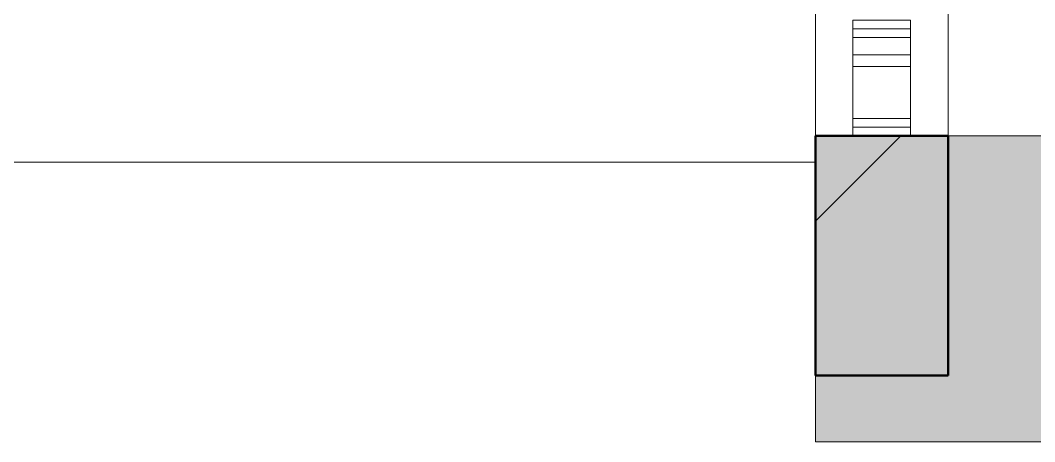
# Model space of a CAD drawing. Header units: inches. Extents: x 22 to 382261, y 22 to 371281.
# Drawn here: x 73297 to 75055, y 58656 to 59386 of the extents above; entities that cross this region are included whole.
import ezdxf

# ---------------------------------------------------------------- set-up
doc = ezdxf.new("R2010")
doc.units = ezdxf.units.IN
doc.header["$MEASUREMENT"] = 0
for name, color, linetype, lineweight in [('A-FLOR', 192, 'Continuous', 9), ('A-GLAZ-CURT', 52, 'Continuous', 9), ('A-WALL', 113, 'Continuous', 9), ('A-WALL-PATT', 111, 'Continuous', 9), ('Q-CASE', 31, 'Continuous', 9)]:
    doc.layers.add(name, color=color, linetype=linetype, lineweight=lineweight)
pattern_1 = [(315, (-2728.2, -27113.8), (440.033, 440.033), []), (315, (-2061.44, -27113.8), (440.033, 440.033), [])]

# ---------------------------------------------------------------- blocks, each defined once
blk = doc.blocks.new('Casework 23 - Casework 23-687365-01-GROUND FLOOR FURNITURE PLAN')
at = {"layer": 'Q-CASE'}
h = blk.add_hatch(color=256, dxfattribs=at)
h.paths.add_polyline_path([(-12668.8, 2098.2), (-12668.8, 2628.2), (-13198.8, 2628.2), (-13198.8, 2098.2)])
h.paths.add_polyline_path([(-19941.1, 2098.2), (-19558.8, 2098.2), (-19558.8, 2628.2), (-20078.8, 2628.2), (-20078.8, 2098.2)])
h.paths.add_polyline_path([(-22278.8, 2098.2), (-22278.8, 2628.2), (-22798.8, 2628.2), (-22798.8, 2098.2)])
h.paths.add_polyline_path([(-26698.8, 2098.2), (-26698.8, 2628.2), (-27228.8, 2628.2), (-27228.8, 2098.2)])
at = {"layer": 'Q-CASE', "lineweight": 18}
for p, q in [((-26698.8, 2628.2), (-27228.8, 2628.2)), ((-27228.8, 2628.2), (-27228.8, 2098.2)), ((-27228.8, 2098.2), (-26698.8, 2098.2))]:
    blk.add_line(p, q, dxfattribs=at)
blk = doc.blocks.new('s-wall - s-wall-V95-01-GROUND FLOOR FURNITURE PLAN')
at = {"layer": 'A-GLAZ-CURT'}
for p, q in [((-100, 50), (-85, 50)), ((-85, 50), (-100, 50)), ((-85, 50), (-70, 50)), ((-70, 50), (-85, 50)), ((-85, 50), (-70, 50)), ((-70, 50), (-85, 50)), ((-85, -50), (-85, 50)), ((-85, 50), (-85, -50)), ((-85, 50), (-70, 50)), ((-70, 50), (-85, 50)), ((-85, -50), (-85, 50)), ((-85, 50), (-85, -50)), ((-70, 50), (20, 50)), ((20, 50), (-70, 50)), ((-70, 50), (20, 50)), ((20, 50), (-70, 50)), ((-70, 50), (20, 50)), ((20, 50), (-70, 50)), ((20, 50), (-70, 50)), ((-70, 50), (20, 50)), ((-70, 50), (20, 50)), ((20, 50), (-70, 50)), ((-70, -50), (-70, 50)), ((-70, 50), (-70, -50)), ((-70, 50), (-70, -50)), ((-70, 50), (-70, -50)), ((20, 50), (40, 50)), ((40, 50), (20, 50)), ((20, 50), (40, 50)), ((40, 50), (20, 50)), ((20, 50), (40, 50)), ((40, 50), (20, 50)), ((20, -50), (20, 50)), ((20, -50), (20, 50)), ((20, 50), (20, -50)), ((20, 50), (20, -50)), ((40, 50), (70, 50)), ((70, 50), (40, 50)), ((40, 50), (70, 50)), ((70, 50), (40, 50)), ((40, 50), (70, 50)), ((70, 50), (40, 50)), ((40, 50), (70, 50)), ((70, 50), (40, 50)), ((40, -50), (40, 50)), ((40, 50), (40, -50)), ((70, 50), (85, 50)), ((85, 50), (70, 50)), ((70, 50), (85, 50)), ((85, 50), (70, 50)), ((70, 50), (85, 50)), ((85, 50), (70, 50)), ((70, 50), (70, -50)), ((70, 50), (70, -50)), ((85, 50), (100, 50)), ((100, 50), (85, 50)), ((85, 50), (85, -50)), ((85, 50), (85, -50)), ((85, 50), (85, -50)), ((85, 50), (85, -50)), ((100, 50), (100, -50)), ((100, 50), (100, -50)), ((-100, -50), (-85, -50)), ((-85, -50), (-100, -50)), ((-85, -50), (-70, -50)), ((-70, -50), (-85, -50)), ((-85, -50), (-70, -50)), ((-70, -50), (-85, -50)), ((-85, -50), (-70, -50)), ((-70, -50), (-85, -50)), ((-70, -50), (20, -50)), ((20, -50), (-70, -50)), ((-70, -50), (20, -50)), ((20, -50), (-70, -50)), ((-70, -50), (20, -50)), ((20, -50), (-70, -50)), ((20, -50), (-70, -50)), ((-70, -50), (20, -50)), ((-70, -50), (20, -50)), ((20, -50), (-70, -50)), ((20, -50), (40, -50)), ((40, -50), (20, -50)), ((20, -50), (40, -50)), ((40, -50), (20, -50)), ((20, -50), (40, -50)), ((40, -50), (20, -50)), ((40, -50), (70, -50)), ((70, -50), (40, -50)), ((40, -50), (70, -50)), ((70, -50), (40, -50)), ((40, -50), (70, -50)), ((70, -50), (40, -50)), ((40, -50), (70, -50)), ((70, -50), (40, -50)), ((70, -50), (85, -50)), ((85, -50), (70, -50)), ((70, -50), (85, -50)), ((85, -50), (70, -50)), ((70, -50), (85, -50)), ((85, -50), (70, -50)), ((85, -50), (100, -50)), ((100, -50), (85, -50))]:
    blk.add_line(p, q, dxfattribs=at)
blk = doc.blocks.new('s-wall - s-wall-V101-01-GROUND FLOOR FURNITURE PLAN')
at = {"layer": 'A-GLAZ-CURT'}
for p, q in [((-100, 50), (-85, 50)), ((-85, 50), (-100, 50)), ((-85, 50), (-70, 50)), ((-70, 50), (-85, 50)), ((-85, 50), (-70, 50)), ((-70, 50), (-85, 50)), ((-85, -50), (-85, 50)), ((-85, 50), (-85, -50)), ((-85, 50), (-70, 50)), ((-70, 50), (-85, 50)), ((-85, -50), (-85, 50)), ((-85, 50), (-85, -50)), ((-70, 50), (20, 50)), ((20, 50), (-70, 50)), ((-70, 50), (20, 50)), ((20, 50), (-70, 50)), ((-70, 50), (20, 50)), ((20, 50), (-70, 50)), ((20, 50), (-70, 50)), ((-70, 50), (20, 50)), ((-70, 50), (20, 50)), ((20, 50), (-70, 50)), ((-70, -50), (-70, 50)), ((-70, 50), (-70, -50)), ((-70, 50), (-70, -50)), ((-70, 50), (-70, -50)), ((20, 50), (40, 50)), ((40, 50), (20, 50)), ((20, 50), (40, 50)), ((40, 50), (20, 50)), ((20, 50), (40, 50)), ((40, 50), (20, 50)), ((20, -50), (20, 50)), ((20, -50), (20, 50)), ((20, 50), (20, -50)), ((20, 50), (20, -50)), ((40, 50), (70, 50)), ((70, 50), (40, 50)), ((40, 50), (70, 50)), ((70, 50), (40, 50)), ((40, 50), (70, 50)), ((70, 50), (40, 50)), ((40, 50), (70, 50)), ((70, 50), (40, 50)), ((40, -50), (40, 50)), ((40, 50), (40, -50)), ((70, 50), (85, 50)), ((85, 50), (70, 50)), ((70, 50), (85, 50)), ((85, 50), (70, 50)), ((70, 50), (85, 50)), ((85, 50), (70, 50)), ((70, 50), (70, -50)), ((70, 50), (70, -50)), ((85, 50), (100, 50)), ((100, 50), (85, 50)), ((85, 50), (85, -50)), ((85, 50), (85, -50)), ((85, 50), (85, -50)), ((85, 50), (85, -50)), ((100, 50), (100, -50)), ((100, 50), (100, -50)), ((-100, -50), (-85, -50)), ((-85, -50), (-100, -50)), ((-85, -50), (-70, -50)), ((-70, -50), (-85, -50)), ((-85, -50), (-70, -50)), ((-70, -50), (-85, -50)), ((-85, -50), (-70, -50)), ((-70, -50), (-85, -50)), ((-70, -50), (20, -50)), ((20, -50), (-70, -50)), ((-70, -50), (20, -50)), ((20, -50), (-70, -50)), ((-70, -50), (20, -50)), ((20, -50), (-70, -50)), ((20, -50), (-70, -50)), ((-70, -50), (20, -50)), ((-70, -50), (20, -50)), ((20, -50), (-70, -50)), ((20, -50), (40, -50)), ((40, -50), (20, -50)), ((20, -50), (40, -50)), ((40, -50), (20, -50)), ((20, -50), (40, -50)), ((40, -50), (20, -50)), ((40, -50), (70, -50)), ((70, -50), (40, -50)), ((40, -50), (70, -50)), ((70, -50), (40, -50)), ((40, -50), (70, -50)), ((70, -50), (40, -50)), ((40, -50), (70, -50)), ((70, -50), (40, -50)), ((70, -50), (85, -50)), ((85, -50), (70, -50)), ((70, -50), (85, -50)), ((85, -50), (70, -50)), ((70, -50), (85, -50)), ((85, -50), (70, -50)), ((85, -50), (100, -50)), ((100, -50), (85, -50))]:
    blk.add_line(p, q, dxfattribs=at)
blk = doc.blocks.new('s-wall - s-wall-V108-01-GROUND FLOOR FURNITURE PLAN')
at = {"layer": 'A-GLAZ-CURT'}
for p, q in [((-100, 50), (-85, 50)), ((-85, 50), (-100, 50)), ((-85, 50), (-70, 50)), ((-70, 50), (-85, 50)), ((-85, 50), (-70, 50)), ((-70, 50), (-85, 50)), ((-85, -50), (-85, 50)), ((-85, 50), (-85, -50)), ((-85, 50), (-70, 50)), ((-70, 50), (-85, 50)), ((-85, -50), (-85, 50)), ((-85, 50), (-85, -50)), ((-70, 50), (20, 50)), ((20, 50), (-70, 50)), ((-70, 50), (20, 50)), ((20, 50), (-70, 50)), ((-70, 50), (20, 50)), ((20, 50), (-70, 50)), ((20, 50), (-70, 50)), ((-70, 50), (20, 50)), ((-70, 50), (20, 50)), ((20, 50), (-70, 50)), ((-70, -50), (-70, 50)), ((-70, 50), (-70, -50)), ((-70, 50), (-70, -50)), ((-70, 50), (-70, -50)), ((20, 50), (40, 50)), ((40, 50), (20, 50)), ((20, 50), (40, 50)), ((40, 50), (20, 50)), ((20, 50), (40, 50)), ((40, 50), (20, 50)), ((20, -50), (20, 50)), ((20, -50), (20, 50)), ((20, 50), (20, -50)), ((20, 50), (20, -50)), ((40, 50), (70, 50)), ((70, 50), (40, 50)), ((40, 50), (70, 50)), ((70, 50), (40, 50)), ((40, 50), (70, 50)), ((70, 50), (40, 50)), ((40, 50), (70, 50)), ((70, 50), (40, 50)), ((40, -50), (40, 50)), ((40, 50), (40, -50)), ((70, 50), (85, 50)), ((85, 50), (70, 50)), ((70, 50), (85, 50)), ((85, 50), (70, 50)), ((70, 50), (85, 50)), ((85, 50), (70, 50)), ((70, 50), (70, -50)), ((70, 50), (70, -50)), ((85, 50), (100, 50)), ((100, 50), (85, 50)), ((85, 50), (85, -50)), ((85, 50), (85, -50)), ((85, 50), (85, -50)), ((85, 50), (85, -50)), ((100, 50), (100, -50)), ((100, 50), (100, -50)), ((-100, -50), (-85, -50)), ((-85, -50), (-100, -50)), ((-85, -50), (-70, -50)), ((-70, -50), (-85, -50)), ((-85, -50), (-70, -50)), ((-70, -50), (-85, -50)), ((-85, -50), (-70, -50)), ((-70, -50), (-85, -50)), ((-70, -50), (20, -50)), ((20, -50), (-70, -50)), ((-70, -50), (20, -50)), ((20, -50), (-70, -50)), ((-70, -50), (20, -50)), ((20, -50), (-70, -50)), ((20, -50), (-70, -50)), ((-70, -50), (20, -50)), ((-70, -50), (20, -50)), ((20, -50), (-70, -50)), ((20, -50), (40, -50)), ((40, -50), (20, -50)), ((20, -50), (40, -50)), ((40, -50), (20, -50)), ((20, -50), (40, -50)), ((40, -50), (20, -50)), ((40, -50), (70, -50)), ((70, -50), (40, -50)), ((40, -50), (70, -50)), ((70, -50), (40, -50)), ((40, -50), (70, -50)), ((70, -50), (40, -50)), ((40, -50), (70, -50)), ((70, -50), (40, -50)), ((70, -50), (85, -50)), ((85, -50), (70, -50)), ((70, -50), (85, -50)), ((85, -50), (70, -50)), ((70, -50), (85, -50)), ((85, -50), (70, -50)), ((85, -50), (100, -50)), ((100, -50), (85, -50))]:
    blk.add_line(p, q, dxfattribs=at)
blk = doc.blocks.new('s-wall - s-wall-V115-01-GROUND FLOOR FURNITURE PLAN')
at = {"layer": 'A-GLAZ-CURT'}
for p, q in [((-100, 50), (-85, 50)), ((-85, 50), (-100, 50)), ((-85, 50), (-70, 50)), ((-70, 50), (-85, 50)), ((-85, 50), (-70, 50)), ((-70, 50), (-85, 50)), ((-85, -50), (-85, 50)), ((-85, 50), (-85, -50)), ((-85, 50), (-70, 50)), ((-70, 50), (-85, 50)), ((-85, -50), (-85, 50)), ((-85, 50), (-85, -50)), ((-70, 50), (20, 50)), ((20, 50), (-70, 50)), ((-70, 50), (20, 50)), ((20, 50), (-70, 50)), ((-70, 50), (20, 50)), ((20, 50), (-70, 50)), ((20, 50), (-70, 50)), ((-70, 50), (20, 50)), ((-70, 50), (20, 50)), ((20, 50), (-70, 50)), ((-70, -50), (-70, 50)), ((-70, 50), (-70, -50)), ((-70, 50), (-70, -50)), ((-70, 50), (-70, -50)), ((20, 50), (40, 50)), ((40, 50), (20, 50)), ((20, 50), (40, 50)), ((40, 50), (20, 50)), ((20, 50), (40, 50)), ((40, 50), (20, 50)), ((20, -50), (20, 50)), ((20, -50), (20, 50)), ((20, 50), (20, -50)), ((20, 50), (20, -50)), ((40, 50), (70, 50)), ((70, 50), (40, 50)), ((40, 50), (70, 50)), ((70, 50), (40, 50)), ((40, 50), (70, 50)), ((70, 50), (40, 50)), ((40, 50), (70, 50)), ((70, 50), (40, 50)), ((40, -50), (40, 50)), ((40, 50), (40, -50)), ((70, 50), (85, 50)), ((85, 50), (70, 50)), ((70, 50), (85, 50)), ((85, 50), (70, 50)), ((70, 50), (85, 50)), ((85, 50), (70, 50)), ((70, 50), (70, -50)), ((70, 50), (70, -50)), ((85, 50), (100, 50)), ((100, 50), (85, 50)), ((85, 50), (85, -50)), ((85, 50), (85, -50)), ((85, 50), (85, -50)), ((85, 50), (85, -50)), ((100, 50), (100, -50)), ((100, 50), (100, -50)), ((-100, -50), (-85, -50)), ((-85, -50), (-100, -50)), ((-85, -50), (-70, -50)), ((-70, -50), (-85, -50)), ((-85, -50), (-70, -50)), ((-70, -50), (-85, -50)), ((-85, -50), (-70, -50)), ((-70, -50), (-85, -50)), ((-70, -50), (20, -50)), ((20, -50), (-70, -50)), ((-70, -50), (20, -50)), ((20, -50), (-70, -50)), ((-70, -50), (20, -50)), ((20, -50), (-70, -50)), ((20, -50), (-70, -50)), ((-70, -50), (20, -50)), ((-70, -50), (20, -50)), ((20, -50), (-70, -50)), ((20, -50), (40, -50)), ((40, -50), (20, -50)), ((20, -50), (40, -50)), ((40, -50), (20, -50)), ((20, -50), (40, -50)), ((40, -50), (20, -50)), ((40, -50), (70, -50)), ((70, -50), (40, -50)), ((40, -50), (70, -50)), ((70, -50), (40, -50)), ((40, -50), (70, -50)), ((70, -50), (40, -50)), ((40, -50), (70, -50)), ((70, -50), (40, -50)), ((70, -50), (85, -50)), ((85, -50), (70, -50)), ((70, -50), (85, -50)), ((85, -50), (70, -50)), ((70, -50), (85, -50)), ((85, -50), (70, -50)), ((85, -50), (100, -50)), ((100, -50), (85, -50))]:
    blk.add_line(p, q, dxfattribs=at)
blk = doc.blocks.new('s-wall - s-wall-V121-01-GROUND FLOOR FURNITURE PLAN')
at = {"layer": 'A-GLAZ-CURT'}
for p, q in [((-100, 50), (-85, 50)), ((-85, 50), (-100, 50)), ((-85, 50), (-70, 50)), ((-70, 50), (-85, 50)), ((-85, 50), (-70, 50)), ((-70, 50), (-85, 50)), ((-85, -50), (-85, 50)), ((-85, 50), (-85, -50)), ((-85, 50), (-70, 50)), ((-70, 50), (-85, 50)), ((-85, -50), (-85, 50)), ((-85, 50), (-85, -50)), ((-70, 50), (20, 50)), ((20, 50), (-70, 50)), ((-70, 50), (20, 50)), ((20, 50), (-70, 50)), ((-70, 50), (20, 50)), ((20, 50), (-70, 50)), ((20, 50), (-70, 50)), ((-70, 50), (20, 50)), ((-70, 50), (20, 50)), ((20, 50), (-70, 50)), ((-70, -50), (-70, 50)), ((-70, 50), (-70, -50)), ((-70, 50), (-70, -50)), ((-70, 50), (-70, -50)), ((20, 50), (85, 50)), ((40, 50), (20, 50)), ((20, 50), (40, 50)), ((85, 50), (20, 50)), ((20, 50), (85, 50)), ((40, 50), (20, 50)), ((20, -50), (20, 50)), ((20, -50), (20, 50)), ((20, 50), (20, -50)), ((20, 50), (20, -50)), ((70, 50), (40, 50)), ((40, 50), (70, 50)), ((70, 50), (40, 50)), ((40, 50), (70, 50)), ((70, 50), (40, 50)), ((40, -50), (40, 50)), ((40, 50), (40, -50)), ((85, 50), (70, 50)), ((70, 50), (85, 50)), ((85, 50), (70, 50)), ((70, 50), (70, -50)), ((70, 50), (70, -50)), ((85, 50), (100, 50)), ((100, 50), (85, 50)), ((85, 50), (85, -50)), ((85, 50), (85, -50)), ((85, 50), (85, -50)), ((85, 50), (85, -50)), ((100, 50), (100, -50)), ((100, 50), (100, -50)), ((-100, -50), (-85, -50)), ((-85, -50), (-100, -50)), ((-85, -50), (-70, -50)), ((-70, -50), (-85, -50)), ((-85, -50), (-70, -50)), ((-70, -50), (-85, -50)), ((-85, -50), (-70, -50)), ((-70, -50), (-85, -50)), ((-70, -50), (20, -50)), ((20, -50), (-70, -50)), ((-70, -50), (20, -50)), ((20, -50), (-70, -50)), ((-70, -50), (20, -50)), ((20, -50), (-70, -50)), ((20, -50), (-70, -50)), ((-70, -50), (20, -50)), ((-70, -50), (20, -50)), ((20, -50), (-70, -50)), ((20, -50), (40, -50)), ((85, -50), (20, -50)), ((20, -50), (85, -50)), ((40, -50), (20, -50)), ((20, -50), (40, -50)), ((85, -50), (20, -50)), ((40, -50), (70, -50)), ((70, -50), (40, -50)), ((40, -50), (70, -50)), ((40, -50), (70, -50)), ((70, -50), (40, -50)), ((70, -50), (85, -50)), ((85, -50), (70, -50)), ((70, -50), (85, -50)), ((85, -50), (100, -50)), ((100, -50), (85, -50))]:
    blk.add_line(p, q, dxfattribs=at)
blk = doc.blocks.new('s-wall - s-wall-V127-01-GROUND FLOOR FURNITURE PLAN')
at = {"layer": 'A-GLAZ-CURT'}
for p, q in [((-100, 50), (-85, 50)), ((-85, 50), (-100, 50)), ((-85, 50), (-70, 50)), ((-70, 50), (-85, 50)), ((-85, 50), (-70, 50)), ((-70, 50), (-85, 50)), ((-85, -50), (-85, 50)), ((-85, 50), (-85, -50)), ((-85, 50), (-70, 50)), ((-70, 50), (-85, 50)), ((-85, -50), (-85, 50)), ((-85, 50), (-85, -50)), ((-70, 50), (20, 50)), ((20, 50), (-70, 50)), ((-70, 50), (20, 50)), ((20, 50), (-70, 50)), ((-70, 50), (20, 50)), ((20, 50), (-70, 50)), ((20, 50), (-70, 50)), ((-70, 50), (20, 50)), ((-70, 50), (20, 50)), ((20, 50), (-70, 50)), ((-70, -50), (-70, 50)), ((-70, 50), (-70, -50)), ((-70, 50), (-70, -50)), ((-70, 50), (-70, -50)), ((20, 50), (40, 50)), ((85, 50), (20, 50)), ((20, 50), (85, 50)), ((40, 50), (20, 50)), ((20, 50), (40, 50)), ((85, 50), (20, 50)), ((20, -50), (20, 50)), ((20, -50), (20, 50)), ((20, 50), (20, -50)), ((20, 50), (20, -50)), ((40, 50), (70, 50)), ((70, 50), (40, 50)), ((40, 50), (70, 50)), ((40, 50), (70, 50)), ((70, 50), (40, 50)), ((40, -50), (40, 50)), ((40, 50), (40, -50)), ((70, 50), (85, 50)), ((85, 50), (70, 50)), ((70, 50), (85, 50)), ((70, 50), (70, -50)), ((70, 50), (70, -50)), ((85, 50), (100, 50)), ((100, 50), (85, 50)), ((85, 50), (85, -50)), ((85, 50), (85, -50)), ((85, 50), (85, -50)), ((85, 50), (85, -50)), ((100, 50), (100, -50)), ((100, 50), (100, -50)), ((-100, -50), (-85, -50)), ((-85, -50), (-100, -50)), ((-85, -50), (-70, -50)), ((-70, -50), (-85, -50)), ((-85, -50), (-70, -50)), ((-70, -50), (-85, -50)), ((-85, -50), (-70, -50)), ((-70, -50), (-85, -50)), ((-70, -50), (20, -50)), ((20, -50), (-70, -50)), ((-70, -50), (20, -50)), ((20, -50), (-70, -50)), ((-70, -50), (20, -50)), ((20, -50), (-70, -50)), ((20, -50), (-70, -50)), ((-70, -50), (20, -50)), ((-70, -50), (20, -50)), ((20, -50), (-70, -50)), ((20, -50), (85, -50)), ((40, -50), (20, -50)), ((20, -50), (40, -50)), ((85, -50), (20, -50)), ((20, -50), (85, -50)), ((40, -50), (20, -50)), ((70, -50), (40, -50)), ((40, -50), (70, -50)), ((70, -50), (40, -50)), ((40, -50), (70, -50)), ((70, -50), (40, -50)), ((85, -50), (70, -50)), ((70, -50), (85, -50)), ((85, -50), (70, -50)), ((85, -50), (100, -50)), ((100, -50), (85, -50))]:
    blk.add_line(p, q, dxfattribs=at)
blk = doc.blocks.new('s-wall - s-wall-V134-01-GROUND FLOOR FURNITURE PLAN')
at = {"layer": 'A-GLAZ-CURT'}
h = blk.add_hatch(dxfattribs=at)
h.set_pattern_fill('FP_23', color=256, style=0, pattern_type=2)
h.set_pattern_definition(pattern_1)
h.paths.add_polyline_path([(-100, 50), (-100, -50), (-85, -50), (-85, 50)])
h.paths.add_polyline_path([(85, -50), (100, -50), (100, 50), (85, 50), (85, -13.9)])
h = blk.add_hatch(dxfattribs=at)
h.set_pattern_fill('FP_23', color=256, style=0, pattern_type=2)
h.set_pattern_definition(pattern_1)
h.paths.add_polyline_path([(-85, -13.9), (-85, -50), (40, -50), (40, 50), (-85, 50)])
h.paths.add_polyline_path([(70, 50), (70, -50), (85, -50), (85, 50)])
for p, q in [((-85, 50), (-100, 50)), ((-100, 50), (-100, -50)), ((-85, 50), (-100, 50)), ((-85, -50), (-85, 50)), ((-85, 50), (-85, -50)), ((-70, 50), (-85, 50)), ((-85, 50), (-70, 50)), ((40, 50), (-85, 50)), ((-85, 50), (-85, -50)), ((-85, 50), (-85, -50)), ((-70, 50), (-85, 50)), ((20, 50), (-70, 50)), ((-70, 50), (20, 50)), ((-70, 50), (-70, -50)), ((-70, 50), (-70, -50)), ((20, 50), (-70, 50)), ((20, 50), (-70, 50)), ((-70, 50), (20, 50)), ((40, 50), (20, 50)), ((20, 50), (40, 50)), ((20, -50), (20, 50)), ((20, -50), (20, 50)), ((40, 50), (20, 50)), ((70, 50), (40, 50)), ((40, 50), (70, 50)), ((40, -50), (40, 50)), ((40, 50), (40, -50)), ((70, 50), (40, 50)), ((40, 50), (70, 50)), ((85, 50), (70, 50)), ((70, 50), (85, 50)), ((85, 50), (70, 50)), ((70, 50), (70, -50)), ((70, 50), (70, -50)), ((85, 50), (70, 50)), ((100, 50), (85, 50)), ((85, 50), (85, -50)), ((85, 50), (85, -50)), ((100, 50), (85, 50)), ((85, -50), (85, 50)), ((85, 50), (85, -50)), ((100, -50), (100, 50)), ((100, 50), (100, -50)), ((-100, -50), (-85, -50)), ((-100, -50), (-85, -50)), ((-85, -50), (-70, -50)), ((-70, -50), (-85, -50)), ((-85, -50), (40, -50)), ((-85, -50), (-70, -50)), ((-70, -50), (20, -50)), ((20, -50), (-70, -50)), ((-70, -50), (20, -50)), ((20, -50), (-70, -50)), ((-70, -50), (20, -50)), ((20, -50), (40, -50)), ((40, -50), (20, -50)), ((20, -50), (40, -50)), ((40, -50), (70, -50)), ((70, -50), (40, -50)), ((40, -50), (70, -50)), ((70, -50), (40, -50)), ((70, -50), (85, -50)), ((85, -50), (70, -50)), ((70, -50), (85, -50)), ((70, -50), (85, -50)), ((85, -50), (100, -50)), ((85, -50), (100, -50))]:
    blk.add_line(p, q, dxfattribs=at)

msp = doc.modelspace()

# ---------------------------------------------------------------- hatches: boundary and pattern name
at = {"layer": 'A-WALL-PATT'}
h = msp.add_hatch(dxfattribs=at)
h.set_pattern_fill('FP_1', color=256, style=0, pattern_type=2)
h.set_pattern_definition([(45, (101903.7, 56557.85), (-440.033, 440.033), []), (45, (101903.7, 57224.6), (-440.033, 440.033), [])])
h.paths.add_polyline_path([(74904.9, 58771), (74904.9, 59186), (74674.9, 59186), (74674.9, 58771)])
h.paths.add_polyline_path([(74904.9, 60566), (74904.9, 61018.5), (74674.9, 61018.5), (74674.9, 60566), (74803.8, 60566)])
h.paths.add_polyline_path([(74904.9, 61968.5), (74904.9, 63326), (74674.9, 63326), (74674.9, 61968.5)])

# ---------------------------------------------------------------- linework, layer by layer
at = {"layer": 'A-FLOR'}
msp.add_line((74674.9, 59140.5), (63488.2, 59140.5), dxfattribs=at)
at = {"layer": 'A-WALL'}
for p, q in [((74674.9, 60566), (74674.9, 59186)), ((74904.9, 59186), (74904.9, 60566))]:
    msp.add_line(p, q, dxfattribs=at)
at = {"layer": 'A-WALL', "lineweight": 50}
for p, q in [((74904.9, 59186), (74674.9, 59186)), ((74674.9, 59186), (74674.9, 58771)), ((74904.9, 58771), (74904.9, 59186)), ((74674.9, 58771), (74904.9, 58771))]:
    msp.add_line(p, q, dxfattribs=at)

# ---------------------------------------------------------------- block references
at = {"layer": 'A-GLAZ-CURT', "rotation": 90}
for name in ['s-wall - s-wall-V95-01-GROUND FLOOR FURNITURE PLAN', 's-wall - s-wall-V101-01-GROUND FLOOR FURNITURE PLAN', 's-wall - s-wall-V108-01-GROUND FLOOR FURNITURE PLAN', 's-wall - s-wall-V115-01-GROUND FLOOR FURNITURE PLAN', 's-wall - s-wall-V121-01-GROUND FLOOR FURNITURE PLAN', 's-wall - s-wall-V127-01-GROUND FLOOR FURNITURE PLAN', 's-wall - s-wall-V134-01-GROUND FLOOR FURNITURE PLAN']:
    msp.add_blockref(name, (74789.9, 59286), dxfattribs=at)
at = {"layer": 'Q-CASE'}
msp.add_blockref('Casework 23 - Casework 23-687365-01-GROUND FLOOR FURNITURE PLAN', (101903.7, 56557.9), dxfattribs=at)

doc.saveas('drawing.dxf')
